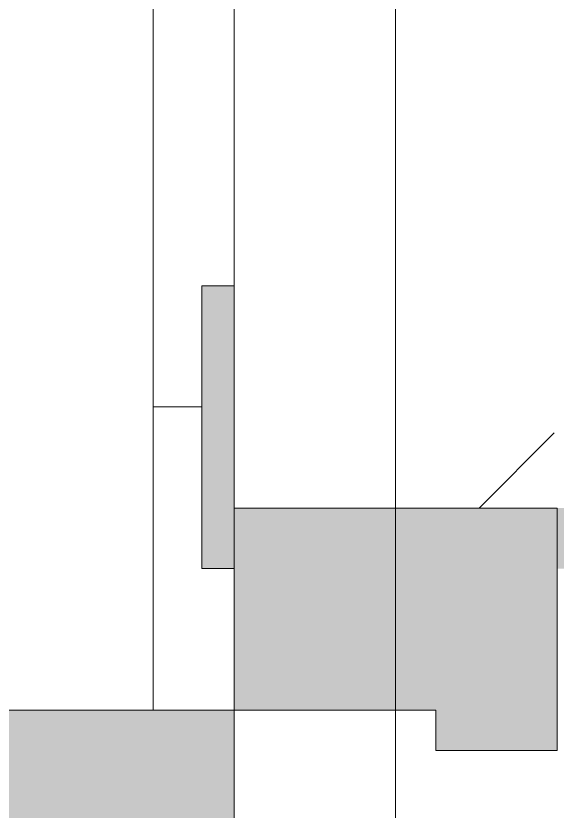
# Model space of a CAD drawing. Header units: millimetres. Extents: x 35881 to 234190, y -8553 to 29063.
# Drawn here: x 145395.7 to 145529.7, y 13450 to 13646.8 of the extents above; entities that cross this region are included whole.
import ezdxf

# ---------------------------------------------------------------- set-up
doc = ezdxf.new("R2010")
doc.units = ezdxf.units.MM
for name, color, linetype, lineweight, true_color in [('A-DOOR-4', 7, 'Continuous', 5, 0xaaaaaa), ('A-DOOR-5', 7, 'Continuous', 5, 0xe2e2e2), ('A-DOOR-FRAM-2', 7, 'Continuous', 5, 0xe2e2e2), ('A-DOOR-FRAM-3', 7, 'Continuous', 5, 0xaaaaaa), ('A-FLOR-1', 7, 'Continuous', 5, 0xaaaaaa)]:
    doc.layers.add(name, color=color, linetype=linetype, lineweight=lineweight, true_color=true_color)
doc.layers.add('I-WALL-4', color=7, linetype='Continuous', lineweight=5)
doc.layers.add('Оси', color=7, linetype='Continuous', lineweight=9)

# ---------------------------------------------------------------- blocks, each defined once
blk = doc.blocks.new('110_Дверь_СКБ_2Ст - Д-2 1450x2100h_Лестничная клетка EIS60-31891763-1_10_2_птичка')
at = {"layer": 'A-DOOR-5'}
for points in [[(612.5, 1010), (612.5, 110), (662.5, 110), (662.5, 1010)], [(697.5, 30), (697.5, -11), (712.5, -11), (712.5, 30)]]:
    blk.add_hatch(color=256, dxfattribs=at).paths.add_polyline_path(points)
h = blk.add_hatch(color=256, dxfattribs=at)
h.paths.add_polyline_path([(-687.5, 110), (-687.5, 30), (-627.5, 30), (-627.5, 60), (-637.5, 60), (-637.5, 110), (-657.78, 110)])
h.paths.add_polyline_path([(652.5, 60), (652.5, 30), (712.5, 30), (712.5, 110), (662.5, 110), (662.5, 60)])
at = {"layer": 'A-DOOR-FRAM-2'}
blk.add_hatch(color=256, dxfattribs=at).paths.add_polyline_path([(697.5, 110), (767.5, 110), (767.5, 118), (697.5, 118)])
at = {"layer": 'A-DOOR-4'}
for p, q in [((662.5, 110), (662.5, 1010)), ((612.5, 110), (662.5, 110))]:
    blk.add_line(p, q, dxfattribs=at)
blk.add_arc((662.5, 110), 900, 90, 180, dxfattribs=at)
at = {"layer": 'A-DOOR-FRAM-3'}
for p, q in [((767.5, 118), (697.5, 118)), ((697.5, 118), (697.5, 110)), ((767.5, 110), (767.5, 118)), ((662.5, 110), (662.5, 60)), ((712.5, 110), (662.5, 110)), ((697.5, 110), (767.5, 110)), ((712.5, 30), (712.5, 110)), ((662.5, 60), (652.5, 60)), ((652.5, 60), (652.5, 30)), ((652.5, 30), (712.5, 30))]:
    blk.add_line(p, q, dxfattribs=at)

msp = doc.modelspace()

# ---------------------------------------------------------------- hatches: boundary and pattern name
at = {"layer": 'I-WALL-4'}
h = msp.add_hatch(dxfattribs=at)
h.set_pattern_fill('FP_67', color=256, style=0, pattern_type=2)
h.set_pattern_definition([(45, (107179.66, 0), (-285.123, 285.123), []), (45, (107464.8, 0), (-285.123, 285.123), [504.031, -100.806, 16.764, -84.042])])
h.paths.add_polyline_path([(145570.66, 11200), (145570.66, 12125), (145449.66, 12125), (145449.66, 11200)])
h.paths.add_polyline_path([(145449.66, 13525), (145570.66, 13525), (145570.66, 15200), (145449.66, 15200), (145449.66, 13550)])

# ---------------------------------------------------------------- linework, layer by layer
at = {"layer": 'A-FLOR-1'}
for p, q in [((145429.66, 13475), (145429.66, 21550.28)), ((145441.66, 13550), (145429.66, 13550))]:
    msp.add_line(p, q, dxfattribs=at)
at = {"layer": 'I-WALL-4'}
msp.add_line((145449.66, 21575.28), (145449.66, 13580), dxfattribs=at)
at = {"layer": 'Оси'}
msp.add_line((145489.66, 11299.72), (145489.66, 23799.72), dxfattribs=at)

# ---------------------------------------------------------------- block references
at = {"layer": 'A-DOOR-4', "rotation": 89.99999999999991}
msp.add_blockref('110_Дверь_СКБ_2Ст - Д-2 1450x2100h_Лестничная клетка EIS60-31891763-1_10_2_птичка', (145559.66, 12812.5), dxfattribs=at)

doc.saveas('drawing.dxf')
